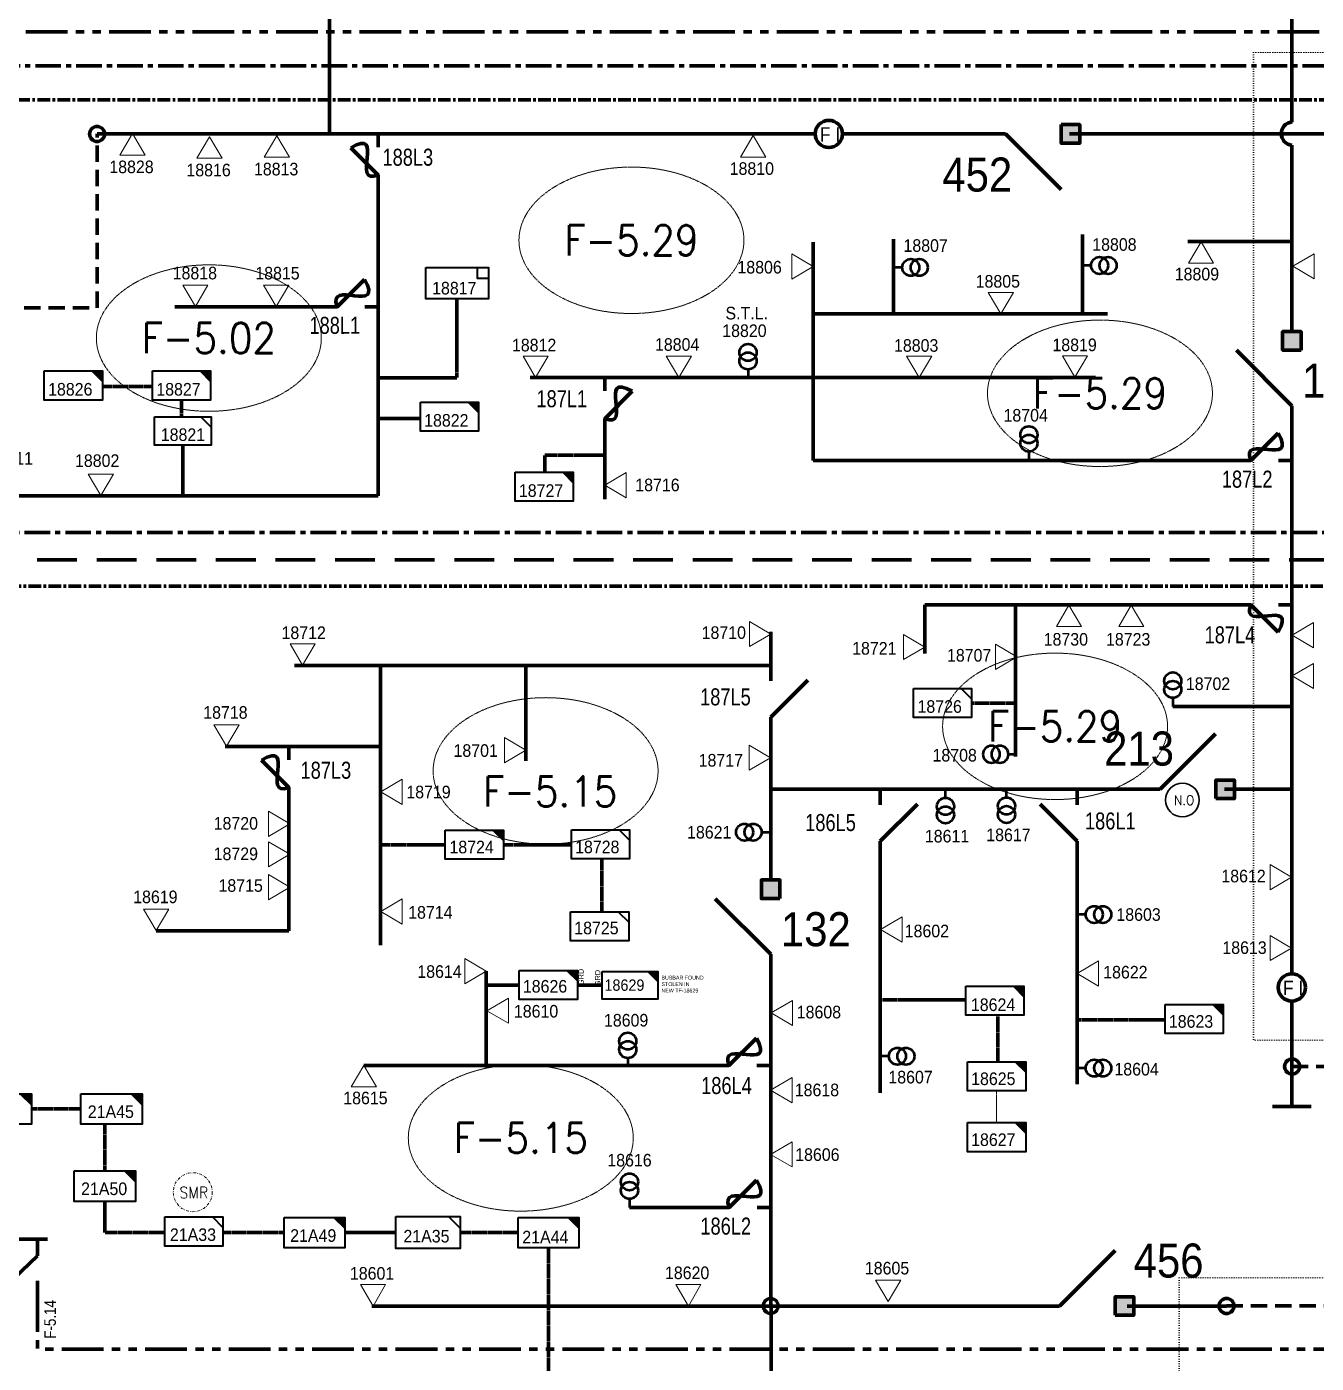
# Model space of a CAD drawing. Header units: metres. Extents: x 65984 to 144644, y -19036 to 23726.
# Drawn here: x 120820.7 to 121199.2, y 20753.5 to 21145.9 of the extents above; entities that cross this region are included whole.
import ezdxf
from ezdxf.enums import TextEntityAlignment as Align

# ---------------------------------------------------------------- set-up
doc = ezdxf.new("R2010")
doc.units = ezdxf.units.M
doc.header["$MEASUREMENT"] = 0
for name, pattern in [('( Center )', [2, 1.25, -0.25, 0.25, -0.25]), ('( Phantom )', [2.5, 1.25, -0.25, 0.25, -0.25, 0.25, -0.25]), ('DGN Style 1', [0.6, 0, -0.6]), ('DGN Style 3', [0.013877, 0, -0.013877]), ('DGN Style 4', [1.6, 0.8, -0.4, 0, -0.4]), ('HIDDEN2', [2381.25, 1587.5, -793.75])]:
    doc.linetypes.add(name, pattern=pattern)
doc.layers.get('0').update_dxf_attribs({"color": 95, "lineweight": 40})
for name, color, linetype, lineweight in [('ABS', 7, 'Continuous', 40), ('ABS NUMBER', 112, 'Continuous', 30), ('d_eos', 111, 'Continuous', 40), ('d_fco', 5, 'Continuous', 40), ('d_fco text', 95, 'Continuous', 40), ('d_grid line', 7, 'DGN Style 1', 0), ('d_oh branch', 94, 'Continuous', 40), ('d_switch', 95, 'Continuous', 40), ('d_tf', 1, 'Continuous', 40), ('d_tf no', 6, 'Continuous', 40), ('d_tf_200', 1, 'Continuous', 40), ('d_ug cable', 95, 'Continuous', 40), ('d_ug main line', 95, 'Continuous', 40), ('EARTH FAULT INDICATOR', 95, 'Continuous', 40), ('FDR  1  05', 172, 'Continuous', 40), ('FDR  1  16', 234, 'Continuous', 40), ('FDR  5  15', 59, 'Continuous', 40), ('fedr no', 95, 'Continuous', 40), ('O H MAIN FEEDER', 4, 'Continuous', 100), ('SW N O', 114, 'Continuous', 30)]:
    doc.layers.add(name, color=color, linetype=linetype, lineweight=lineweight)
doc.styles.add('NASKHF', font='naskhf.shx', dxfattribs={"height": 8})
doc.styles.add('Style-Andalus', font='andlso.ttf')
doc.styles.add('Style-Arial', font='arial.ttf')
doc.styles.add('Style-ENGINEERING', font='ENGINEERING.shx')
doc.styles.add('Style-msdefault', font='msdefault.shx')
doc.styles.add('Style-simplex', font='simplex.shx')
doc.styles.add('Style-STANDARD', font='STANDARD.shx')

# ---------------------------------------------------------------- blocks, each defined once
blk = doc.blocks.new('TF_8')
at = {"color": 0, "linetype": 'ByBlock', "lineweight": -2}
blk.add_line((6.3, 4.95), (9.9, 1.35), dxfattribs=at)
blk.add_3dface([(-10.1, 4.95), (9.9, 4.95), (9.9, -5.05), (-10.1, -5.05)], dxfattribs=at)
blk = doc.blocks.new('exist.us-1000kva')
at = {"color": 0, "linetype": 'ByBlock', "lineweight": -2, "flags": 128}
blk.add_lwpolyline([(39.99, 12.92), (32.8, 20), (40, 20)], close=True, dxfattribs=at)
at = {"color": 0, "linetype": 'ByBlock', "lineweight": -2, "extrusion": (0, 0, -1)}
blk.add_solid([(-39.99, 12.92), (-32.8, 20), (-40, 20)], dxfattribs=at)
at = {"color": 0, "linetype": 'ByBlock', "lineweight": -2, "xscale": 2, "yscale": 2}
blk.add_blockref('TF_8', (20.2, 10.1), dxfattribs=at)
blk = doc.blocks.new('TFU_41')
at = {"layer": 'd_tf_200', "color": 131, "linetype": 'Continuous', "lineweight": 53}
blk.add_line((0, 10), (0, 0), dxfattribs=at)
for centre in [(0, 30), (0, 20)]:
    blk.add_circle(centre, 10, dxfattribs=at)
blk = doc.blocks.new('TFU_10')
at = {"layer": 'd_tf_200', "color": 174, "linetype": 'Continuous', "lineweight": 53}
blk.add_line((0, 10), (0, 0), dxfattribs=at)
for centre in [(0, 30), (0, 20)]:
    blk.add_circle(centre, 10, dxfattribs=at)
blk = doc.blocks.new('TFU_40')
at = {"layer": 'd_tf_200', "color": 131, "linetype": 'Continuous', "lineweight": 53}
blk.add_line((0, 10), (0, 0), dxfattribs=at)
for centre in [(0, 30), (0, 20)]:
    blk.add_circle(centre, 10, dxfattribs=at)
blk = doc.blocks.new('ABS2_1_1')
at = {"color": 0, "linetype": 'ByBlock', "lineweight": -2, "ltscale": 500}
for q in [(-29900, 43500), (0, 0)]:
    blk.add_line((0, 13600), q, dxfattribs=at)
at = {"color": 0, "linetype": 'ByBlock', "lineweight": -2, "ltscale": 500, "flags": 128}
for points in [[(5000, 43600), (-5000, 43600), (-5000, 53600), (5000, 53600)], [(3791, 49653), (3791, 49653), (3791, 49653)]]:
    blk.add_lwpolyline(points, close=True, dxfattribs=at)
at = {"color": 0, "linetype": 'ByBlock', "lineweight": -2, "ltscale": 500}
for points in [[(5000, 43600), (-5000, 43600), (5000, 53600), (-5000, 53600)], [(3791, 49653), (3791, 49653), (3791, 49653)]]:
    blk.add_solid(points, dxfattribs=at)
blk = doc.blocks.new('*U743')
at = {"layer": 'd_fco', "color": 131, "linetype": 'Continuous', "lineweight": 100}
blk.add_line((-4.6, 4.21), (-10.13, 4.21), dxfattribs=at)
at = {"layer": 'd_fco', "color": 131, "linetype": 'Continuous', "lineweight": 100, "extrusion": (0, 0, -1), "flags": 128}
blk.add_lwpolyline([(-13.02, 4.21), (-7.07, 4.21), (4.4, -7.26)], dxfattribs=at)
at = {"layer": 'd_fco', "color": 131, "linetype": 'Continuous', "lineweight": 100}
blk.add_open_spline([(-4.4, -7.26), (-13, 7.69), (11.58, -7.67), (7.07, 4.21)], degree=3, dxfattribs=at)
blk = doc.blocks.new('*U744')
at = {"layer": 'd_fco', "color": 131, "linetype": 'Continuous', "lineweight": 100}
blk.add_line((-4.6, 4.21), (-10.13, 4.21), dxfattribs=at)
at = {"layer": 'd_fco', "color": 131, "linetype": 'Continuous', "lineweight": 100, "flags": 128}
blk.add_lwpolyline([(13.02, 4.21), (7.07, 4.21), (-4.4, -7.26)], dxfattribs=at)
at = {"layer": 'd_fco', "color": 131, "linetype": 'Continuous', "lineweight": 100}
blk.add_open_spline([(-4.4, -7.26), (-13, 7.69), (11.58, -7.67), (7.07, 4.21)], degree=3, dxfattribs=at)
blk = doc.blocks.new('*U745')
at = {"layer": 'ABS', "color": 7, "linetype": 'Continuous', "lineweight": 158, "ltscale": 0.188882}
for p, q in [((-8.01, -8.13), (8.28, 8.16)), ((-8.01, -8.13), (-15.41, -8.13)), ((15.4, -8.13), (7.99, -8.13))]:
    blk.add_line(p, q, dxfattribs=at)
blk = doc.blocks.new('*U682')
at = {"layer": 'd_fco', "color": 174, "linetype": 'Continuous', "lineweight": 100}
blk.add_line((-4.6, 4.21), (-10.13, 4.21), dxfattribs=at)
at = {"layer": 'd_fco', "color": 174, "linetype": 'Continuous', "lineweight": 100, "extrusion": (0, 0, -1), "flags": 128}
blk.add_lwpolyline([(-13.02, 4.21), (-7.07, 4.21), (4.4, -7.26)], dxfattribs=at)
at = {"layer": 'd_fco', "color": 174, "linetype": 'Continuous', "lineweight": 100}
blk.add_open_spline([(-4.4, -7.26), (-13, 7.69), (11.58, -7.67), (7.07, 4.21)], degree=3, dxfattribs=at)
blk = doc.blocks.new('TF3')
at = {"color": 0, "linetype": 'ByBlock', "lineweight": -2}
for p, q in [((11.3, 9), (18.3, 9)), ((18.3, 9), (18.3, 2))]:
    blk.add_line(p, q, dxfattribs=at)
at = {"color": 0, "linetype": 'ByBlock', "lineweight": -2, "flags": 128}
blk.add_lwpolyline([(18.3, 2), (11.3, 2), (11.3, 9)], dxfattribs=at)
at = {"color": 0, "linetype": 'ByBlock', "lineweight": -2}
blk.add_3dface([(-21.7, 9), (18.3, 9), (18.3, -11), (-21.7, -11)], dxfattribs=at)
blk = doc.blocks.new('*U746')
at = {"layer": 'd_fco', "color": 1, "linetype": 'Continuous', "lineweight": 100}
blk.add_line((-4.6, 4.21), (-10.13, 4.21), dxfattribs=at)
at = {"layer": 'd_fco', "color": 1, "linetype": 'Continuous', "lineweight": 100, "flags": 128}
blk.add_lwpolyline([(13.02, 4.21), (7.07, 4.21), (-4.4, -7.26)], dxfattribs=at)
at = {"layer": 'd_fco', "color": 1, "linetype": 'Continuous', "lineweight": 100}
blk.add_open_spline([(-4.4, -7.26), (-13, 7.69), (11.58, -7.67), (7.07, 4.21)], degree=3, dxfattribs=at)
blk = doc.blocks.new('*U906')
at = {"layer": 'EARTH FAULT INDICATOR', "color": 2, "linetype": 'Continuous', "lineweight": 100}
blk.add_circle((0.02, 0.13), 4, dxfattribs=at)
at = {"layer": 'EARTH FAULT INDICATOR', "color": 2, "lineweight": 140, "style": 'Style-Andalus', "width": 0.9}
blk.add_text('F I', height=4.234, dxfattribs=at).set_placement((-2.61, 2.11), align=Align.TOP_LEFT)
blk = doc.blocks.new('TRA1_176')
at = {"layer": 'd_tf', "color": 131, "linetype": 'Continuous', "lineweight": 0, "ltscale": 0.000164311, "extrusion": (0, 0, -1), "flags": 128}
blk.add_lwpolyline([(-10, -17), (0, 0), (10, -17)], close=True, dxfattribs=at)
blk = doc.blocks.new('TRA1_175')
at = {"layer": 'd_tf', "color": 131, "linetype": 'Continuous', "lineweight": 0, "ltscale": 0.000164311, "xscale": 1.000046566207833, "yscale": 1.000046566207833, "zscale": 1.000046566207833, "rotation": 180}
blk.add_blockref('TRA1_176', (0, 0), dxfattribs=at)
blk = doc.blocks.new('TRA1_184')
at = {"layer": 'd_tf', "color": 131, "linetype": 'Continuous', "lineweight": 0, "ltscale": 0.000164311, "flags": 128}
blk.add_lwpolyline([(10, -17), (0, 0), (-10, -17)], close=True, dxfattribs=at)
blk = doc.blocks.new('TRA1_183')
at = {"layer": 'd_tf', "color": 131, "linetype": 'Continuous', "lineweight": 0, "ltscale": 0.000164311, "xscale": 1.000046566207833, "yscale": 1.000046566207833, "zscale": 1.000046566207833, "rotation": 180}
blk.add_blockref('TRA1_184', (0, 0), dxfattribs=at)
blk = doc.blocks.new('TRA1_186')
at = {"layer": 'd_tf', "color": 131, "linetype": 'Continuous', "lineweight": 0, "ltscale": 0.000164244, "extrusion": (0, 0, -1), "flags": 128}
blk.add_lwpolyline([(-10, -17), (0, 0), (10, -17)], close=True, dxfattribs=at)
blk = doc.blocks.new('TRA1_185')
at = {"layer": 'd_tf', "color": 131, "linetype": 'Continuous', "lineweight": 0, "ltscale": 0.000164244, "xscale": 1.000046566207834, "yscale": 1.000046566207834, "zscale": 1.000046566207834, "rotation": 180}
blk.add_blockref('TRA1_186', (0, 0), dxfattribs=at)
blk = doc.blocks.new('TRA1_180')
at = {"layer": 'd_tf', "color": 131, "linetype": 'Continuous', "lineweight": 0, "ltscale": 0.000164244, "flags": 128}
blk.add_lwpolyline([(10, -17), (0, 0), (-10, -17)], close=True, dxfattribs=at)
blk = doc.blocks.new('TRA1_179')
at = {"layer": 'd_tf', "color": 131, "linetype": 'Continuous', "lineweight": 0, "ltscale": 0.000164244, "xscale": 1.000046566207834, "yscale": 1.000046566207834, "zscale": 1.000046566207834, "rotation": 180}
blk.add_blockref('TRA1_180', (0, 0), dxfattribs=at)
blk = doc.blocks.new('TRA1_188')
at = {"layer": 'd_tf', "color": 174, "linetype": 'Continuous', "lineweight": 0, "ltscale": 0.000164311, "extrusion": (0, 0, -1), "flags": 128}
blk.add_lwpolyline([(-10, -17), (0, 0), (10, -17)], close=True, dxfattribs=at)
blk = doc.blocks.new('TRA1_187')
at = {"layer": 'd_tf', "color": 174, "linetype": 'Continuous', "lineweight": 0, "ltscale": 0.000164311, "xscale": 1.000046566207833, "yscale": 1.000046566207833, "zscale": 1.000046566207833, "rotation": 180}
blk.add_blockref('TRA1_188', (0, 0), dxfattribs=at)
blk = doc.blocks.new('TRA1_190')
at = {"layer": 'd_tf', "color": 174, "linetype": 'Continuous', "lineweight": 0, "ltscale": 0.000164244, "flags": 128}
blk.add_lwpolyline([(10, -17), (0, 0), (-10, -17)], close=True, dxfattribs=at)
blk = doc.blocks.new('TRA1_189')
at = {"layer": 'd_tf', "color": 174, "linetype": 'Continuous', "lineweight": 0, "ltscale": 0.000164244, "xscale": 1.000046566207834, "yscale": 1.000046566207834, "zscale": 1.000046566207834, "rotation": 180}
blk.add_blockref('TRA1_190', (0, 0), dxfattribs=at)
blk = doc.blocks.new('TRA1_192')
at = {"layer": 'd_tf', "color": 174, "linetype": 'Continuous', "lineweight": 0, "ltscale": 0.000150064, "flags": 128}
blk.add_lwpolyline([(10.1, -17), (0.1, 0), (-9.9, -17)], close=True, dxfattribs=at)
blk = doc.blocks.new('TRA1_191')
at = {"layer": 'd_tf', "color": 174, "linetype": 'Continuous', "lineweight": 0, "ltscale": 0.000150064, "xscale": 1.000046566207833, "yscale": 1.000046566207833, "zscale": 1.000046566207833, "rotation": 180}
blk.add_blockref('TRA1_192', (0, 0), dxfattribs=at)
blk = doc.blocks.new('TRA1_194')
at = {"layer": 'd_tf', "color": 174, "linetype": 'Continuous', "lineweight": 0, "ltscale": 0.000150003, "flags": 128}
blk.add_lwpolyline([(10, -17), (0, 0), (-10, -17)], close=True, dxfattribs=at)
blk = doc.blocks.new('TRA1_193')
at = {"layer": 'd_tf', "color": 174, "linetype": 'Continuous', "lineweight": 0, "ltscale": 0.000150003, "xscale": 1.000046566207834, "yscale": 1.000046566207834, "zscale": 1.000046566207834, "rotation": 180}
blk.add_blockref('TRA1_194', (0, 0), dxfattribs=at)
blk = doc.blocks.new('TRA1_196')
at = {"layer": 'd_tf', "color": 1, "linetype": 'Continuous', "lineweight": 0, "ltscale": 0.000150064, "extrusion": (0, 0, -1), "flags": 128}
blk.add_lwpolyline([(-10, -17), (0, 0), (10, -17)], close=True, dxfattribs=at)
blk = doc.blocks.new('TRA1_195')
at = {"layer": 'd_tf', "color": 1, "linetype": 'Continuous', "lineweight": 0, "ltscale": 0.000150064, "xscale": 1.000046566207833, "yscale": 1.000046566207833, "zscale": 1.000046566207833, "rotation": 180}
blk.add_blockref('TRA1_196', (0, 0), dxfattribs=at)
blk = doc.blocks.new('*U3418')
at = {"layer": 'SW N O', "color": 3, "ltscale": 0.426762}
blk.add_circle((0, 0), 16.8, dxfattribs=at)
at = {"layer": 'SW N O', "color": 3, "style": 'Style-STANDARD'}
blk.add_text('N.O', height=9.6, dxfattribs=at).set_placement((1.7, -0.2), align=Align.MIDDLE_CENTER)

msp = doc.modelspace()

# ---------------------------------------------------------------- linework, layer by layer
at = {"layer": 'd_eos', "color": 7, "linetype": 'Continuous', "lineweight": 211, "ltscale": 0.625574}
for p, q in [((120826.77, 20789.93), (120794.38, 20789.93)), ((120823.77, 20789.56), (120823.77, 20785.01)), ((120823.77, 20785.01), (120816.91, 20778.35)), ((120823.77, 20777.71), (120823.77, 20774.94))]:
    msp.add_line(p, q, dxfattribs=at)
at = {"layer": 'd_grid line', "color": 7, "linetype": 'DGN Style 1', "lineweight": 0, "flags": 128}
for points in [[(121180.85, 21138.36), (121380.85, 21138.36), (121380.85, 20848.36), (121180.85, 20848.36)], [(121159.04, 20778.51), (121359.04, 20778.51), (121359.04, 20488.51), (121159.04, 20488.51)]]:
    msp.add_lwpolyline(points, close=True, dxfattribs=at)
at = {"layer": 'd_oh branch', "color": 1, "linetype": 'Continuous', "lineweight": 100}
for p, q in [((120909.57, 21214.44), (120909.57, 21114.44)), ((120923.79, 21098.78), (120923.79, 21008.17)), ((120908.73, 21063.71), (120864.09, 21063.71)), ((120923.79, 21008.17), (120808.29, 21008.17))]:
    msp.add_line(p, q, dxfattribs=at)
at = {"layer": 'd_oh branch', "color": 174, "linetype": 'Continuous', "lineweight": 100}
for p, q in [((121051.52, 21082.7), (121051.52, 21018.56)), ((121075.12, 21083.55), (121075.12, 21061.61)), ((121130.63, 21084.92), (121130.63, 21061.61)), ((121192.09, 21082.83), (121161.58, 21082.83)), ((121137.95, 21061.61), (121051.52, 21061.61)), ((120968.46, 21042.92), (121134.46, 21042.92)), ((120990.39, 21007.23), (120990.39, 21027.68)), ((121051.52, 21018.56), (121176.99, 21018.56)), ((121177, 20976.18), (121084.33, 20976.18)), ((121084.33, 20976.18), (121084.33, 20961.84)), ((121110.96, 20931.64), (121110.96, 20976.18)), ((121192.09, 20946.35), (121157.13, 20946.35)), ((121039.08, 20940.53), (121039.08, 20939.77)), ((120897.58, 20920.1), (120897.59, 20921.2))]:
    msp.add_line(p, q, dxfattribs=at)
at = {"layer": 'd_oh branch', "color": 131, "linetype": 'Continuous', "lineweight": 100}
for p, q in [((121039.08, 20958.82), (121039.08, 20968.23)), ((120899.3, 20958.38), (121039.08, 20958.38)), ((120924.5, 20958.38), (120924.5, 20876.21)), ((120967.17, 20958.38), (120967.17, 20930.33)), ((121039.08, 20921.83), (121039.08, 20940.53)), ((120924.5, 20934.54), (120878.88, 20934.54)), ((120897.59, 20921.2), (120897.59, 20880.42)), ((121071.25, 20902.65), (121071.25, 20832.87)), ((121129.06, 20903.7), (121129.06, 20835.45)), ((120858.62, 20880.42), (120897.59, 20880.42)), ((120955.55, 20840.32), (120955.55, 20868.61)), ((120919.61, 20840.91), (121022.67, 20840.92)), ((120997.62, 20799.23), (121023.31, 20799.23)), ((121039.17, 20770.27), (120922, 20770.27))]:
    msp.add_line(p, q, dxfattribs=at)
at = {"layer": 'd_ug cable', "color": 30, "linetype": 'DGN Style 3', "lineweight": 100}
for p, q in [((120842.88, 21040.29), (120857.57, 21040.29)), ((120866.11, 21036.3), (120866.11, 21031.35)), ((120866.49, 21023.05), (120866.49, 21008.02))]:
    msp.add_line(p, q, dxfattribs=at)
at = {"layer": 'd_ug cable', "color": 1, "linetype": 'DGN Style 3', "lineweight": 100}
msp.add_line((120936.19, 21042.86), (120923.79, 21042.86), dxfattribs=at)
at = {"layer": 'd_ug cable', "color": 174, "linetype": 'DGN Style 3', "lineweight": 100}
msp.add_line((121098.06, 20947.29), (121110.96, 20947.29), dxfattribs=at)
at = {"layer": 'd_ug cable', "color": 131, "linetype": 'DGN Style 3', "lineweight": 100}
msp.add_line((121129.07, 20854.35), (121154.85, 20854.35), dxfattribs=at)
at = {"layer": 'd_ug cable', "color": 120, "linetype": 'DGN Style 3', "lineweight": 0}
msp.add_line((121105.39, 20824.14), (121105.39, 20833.49), dxfattribs=at)
at = {"layer": 'd_ug cable', "color": 1, "linetype": 'HIDDEN2', "lineweight": 158, "ltscale": 0.003}
msp.add_lwpolyline([(120791.36, 21063.4), (120841.3, 21063.4), (120841.3, 21114.44)], dxfattribs=at)
at = {"layer": 'd_ug cable', "color": 1, "linetype": 'DGN Style 3', "lineweight": 100, "flags": 128}
for points in [[(120923.79, 21042.86), (120946.91, 21042.86), (120946.91, 21065.98)], [(120923.79, 21030.89), (120936.22, 21030.89)]]:
    msp.add_lwpolyline(points, dxfattribs=at)
at = {"layer": 'd_ug cable', "color": 174, "linetype": 'DGN Style 3', "lineweight": 100, "flags": 128}
msp.add_lwpolyline([(120972.74, 21015.09), (120972.74, 21020.1), (120990.39, 21020.1)], dxfattribs=at)
at = {"layer": 'd_ug cable', "color": 131, "linetype": 'DGN Style 3', "lineweight": 100, "flags": 128}
for points in [[(120924.5, 20905.69), (120943.53, 20905.69)], [(120960.71, 20905.69), (120980.59, 20905.69)], [(120989.46, 20901.51), (120989.46, 20886.01)], [(120955.55, 20864.46), (120965.26, 20864.53)], [(120982.34, 20864.53), (120989.64, 20864.51)], [(121071.25, 20860.17), (121096.37, 20860.17)], [(121105.72, 20855.64), (121105.72, 20842.03)], [(120836.56, 20828.13), (120822.01, 20828.13)], [(120843.59, 20809.99), (120843.59, 20823.63)], [(120861.15, 20791.86), (120843.59, 20791.86), (120843.59, 20801)], [(120896.22, 20791.86), (120878.22, 20791.86)], [(120929.01, 20791.86), (120914.01, 20791.86)], [(120964.98, 20791.86), (120947.87, 20791.86)], [(120973.88, 20787.41), (120973.88, 20617.44)]]:
    msp.add_lwpolyline(points, dxfattribs=at)
at = {"layer": 'd_ug cable', "color": 174, "linetype": 'HIDDEN2', "lineweight": 158, "ltscale": 0.003}
msp.add_lwpolyline([(121192.09, 20840.58), (121233.22, 20840.58), (121233.22, 20819.05)], dxfattribs=at)
at = {"layer": 'd_ug cable', "color": 131, "linetype": 'HIDDEN2', "lineweight": 158, "ltscale": 0.003}
msp.add_lwpolyline([(121172.92, 20770.29), (121220.89, 20770.29), (121220.89, 20788.79)], dxfattribs=at)
at = {"layer": 'd_ug cable', "color": 2, "linetype": 'DGN Style 4', "lineweight": 13}
msp.add_circle((120869.41, 20803.71), 5.73, dxfattribs=at)
at = {"layer": 'd_ug main line', "color": 55, "linetype": 'HIDDEN2', "lineweight": 140, "ltscale": 0.00735}
msp.add_line((120123.61, 20989.34), (121258.1, 20989.34), dxfattribs=at)
at = {"layer": 'd_ug main line', "color": 234, "linetype": '( Phantom )', "lineweight": 158, "ltscale": 9.8, "flags": 128}
msp.add_lwpolyline([(119497.34, 21144.44), (121250.47, 21144.44)], dxfattribs=at)
at = {"layer": 'd_ug main line', "color": 3, "linetype": '( Center )', "lineweight": 140, "ltscale": 2.94, "flags": 128}
msp.add_lwpolyline([(120446.36, 21107.93), (120446.36, 21124.44), (121251.65, 21124.44)], dxfattribs=at)
at = {"layer": 'd_ug main line', "color": 95, "linetype": '( Center )', "lineweight": 140, "ltscale": 2.94, "flags": 128}
msp.add_lwpolyline([(120150.02, 20653.22), (120272.41, 20653.22), (120272.42, 20981.65), (121208.23, 20981.65)], dxfattribs=at)
at = {"layer": 'd_ug main line', "color": 36, "linetype": '( Phantom )', "lineweight": 158, "ltscale": 9.8, "flags": 128}
msp.add_lwpolyline([(120823.77, 20774.94), (120823.77, 20757.62), (121272.9, 20757.62)], dxfattribs=at)
at = {"layer": 'FDR  1  16', "color": 211, "linetype": '( Center )', "lineweight": 140, "ltscale": 6, "flags": 128}
msp.add_lwpolyline([(120307.19, 21134.44), (121261.1, 21134.44)], dxfattribs=at)
at = {"layer": 'FDR  1  16', "color": 241, "linetype": '( Center )', "lineweight": 158, "ltscale": 6, "flags": 128}
msp.add_lwpolyline([(120662.14, 21019.57), (120662.14, 20997.42), (121271.9, 20997.42)], dxfattribs=at)
at = {"layer": 'FDR  5  15', "color": 174, "linetype": 'Continuous', "lineweight": 40}
msp.add_line((121105.66, 20922), (121039.08, 20922), dxfattribs=at)
at = {"layer": 'FDR  5  15', "color": 131, "linetype": 'Continuous', "lineweight": 40}
msp.add_line((121090.39, 20770.27), (121039.08, 20770.27), dxfattribs=at)
at = {"layer": 'fedr no', "color": 82, "linetype": 'DGN Style 3', "lineweight": 13, "true_color": 0x1dc70e}
for centre in [(120998.19, 21083.21), (120874.12, 21054.5), (121135.74, 21038.28), (121122.57, 20940.49), (120972.99, 20927.41), (120965.7, 20819.64)]:
    msp.add_ellipse(centre, major_axis=(33.02, 0), ratio=0.651175, dxfattribs=at)
at = {"layer": 'O H MAIN FEEDER', "color": 174, "lineweight": 211, "ltscale": 0.488306}
for p, q in [((121192.09, 21117.94), (121192.09, 21430.91)), ((121192.09, 21056.31), (121192.09, 21111.11)), ((121192.09, 20867.85), (121192.09, 21030.33)), ((121192.09, 20922), (121172.28, 20922)), ((121192.09, 20828.67), (121192.09, 20859.85)), ((121197.8, 20828.85), (121186.38, 20828.85))]:
    msp.add_line(p, q, dxfattribs=at)
at = {"layer": 'O H MAIN FEEDER', "color": 131, "lineweight": 211, "ltscale": 0.488306}
for p, q in [((121039.08, 20895.37), (121039.08, 20922)), ((121146.02, 20922), (121039.08, 20922)), ((121039.08, 20770.27), (121039.08, 20867.7)), ((121116.47, 20770.27), (121039.08, 20770.27)), ((121039.17, 20770.27), (121039.17, 20710.63)), ((121172.92, 20770.27), (121143.72, 20770.27))]:
    msp.add_line(p, q, dxfattribs=at)
at = {"layer": 'O H MAIN FEEDER', "color": 1, "lineweight": 211, "ltscale": 0.488306, "flags": 128}
for points in [[(120841.3, 21114.44), (121052.15, 21114.44)], [(121060.15, 21114.44), (121102.77, 21114.44)], [(121126.83, 21114.44), (121245.71, 21114.44)]]:
    msp.add_lwpolyline(points, dxfattribs=at)
at = {"layer": 'O H MAIN FEEDER', "color": 1, "lineweight": 211, "ltscale": 0.488306}
msp.add_circle((120841.3, 21114.43), 2.21, dxfattribs=at)
at = {"layer": 'O H MAIN FEEDER', "color": 174, "lineweight": 211, "ltscale": 0.488306}
msp.add_circle((121192.15, 20840.61), 2.21, dxfattribs=at)
at = {"layer": 'O H MAIN FEEDER', "color": 131, "lineweight": 211, "ltscale": 0.488306}
for centre in [(121039.08, 20770.29), (121172.92, 20770.29)]:
    msp.add_circle(centre, 2.21, dxfattribs=at)
at = {"layer": 'O H MAIN FEEDER', "color": 174, "lineweight": 211, "ltscale": 0.488306}
msp.add_arc((121192.39, 21114.53), 3.43, 95.0504, 264.9496, dxfattribs=at)

# ---------------------------------------------------------------- block references
at = {"layer": 'ABS', "color": 7, "linetype": 'Continuous', "lineweight": 211, "ltscale": 0.812883, "xscale": 0.0005446322480400587, "zscale": 0.000360672857092237}
for p, yscale, rotation in [((121100.62, 21114.44), -0.0005446322480400591, 90.00000000000021), ((121192.09, 21027.22), 0.0005446322480400587, 359.9999999999997), ((121146.02, 20922), 0.0005446322480400587, 269.9999999999998), ((121039.08, 20866.18), 0.0005446322480400587, 359.9999999999997), ((121116.47, 20770.27), 0.0005446322480400587, 269.9999999999998)]:
    msp.add_blockref('ABS2_1_1', p, dxfattribs=dict(at, yscale=yscale, rotation=rotation))
at = {"layer": 'ABS', "color": 7, "linetype": 'Continuous', "lineweight": 158, "ltscale": 0.188882, "extrusion": (0, 0, -1), "xscale": 0.6674257399709624, "yscale": 0.6674257399709624, "zscale": 0.6674257399709624, "rotation": 90.00000000000004}
for p in [(-121044.51, 20948.54), (-121076.68, 20912.14)]:
    msp.add_blockref('*U745', p, dxfattribs=at)
at = {"layer": 'ABS', "color": 7, "linetype": 'Continuous', "lineweight": 158, "ltscale": 0.188882, "xscale": 0.6674257399709624, "yscale": 0.6674257399709624, "zscale": 0.6674257399709624, "rotation": 90.00000000000001}
msp.add_blockref('*U745', (121123.64, 20912.14), dxfattribs=at)
at = {"layer": 'd_fco', "color": 1, "linetype": 'Continuous', "lineweight": 100, "xscale": 0.7000000000000002, "yscale": 0.7000000000000002, "zscale": 0.7000000000000002}
for p, rotation in [((120920.85, 21107.32), 270.035542137858), ((120916.73, 21066.66), 180.0355421378581)]:
    msp.add_blockref('*U746', p, dxfattribs=dict(at, rotation=rotation))
at = {"layer": 'd_fco', "color": 174, "linetype": 'Continuous', "lineweight": 100, "extrusion": (0, 0, -1), "xscale": 0.7000000000000001, "yscale": 0.7000000000000001, "zscale": 0.7000000000000001}
for p, rotation in [((-120993.34, 21035.78), 269.9644578622517), ((-121184.95, 20973.23), 359.9644578622516)]:
    msp.add_blockref('*U682', p, dxfattribs=dict(at, rotation=rotation))
at = {"layer": 'd_fco', "color": 174, "linetype": 'Continuous', "lineweight": 100, "xscale": 0.7000000000000001, "yscale": 0.7000000000000001, "zscale": 0.7000000000000001, "rotation": 179.9644578622516}
msp.add_blockref('*U682', (121184.95, 21021.51), dxfattribs=at)
at = {"layer": 'd_fco', "color": 131, "linetype": 'Continuous', "lineweight": 100, "xscale": 0.7000000000000001, "yscale": 0.7000000000000001, "zscale": 0.7000000000000001}
for name, p, rotation in [('*U744', (120894.64, 20927.48), 269.9644578622517), ('*U743', (121031.78, 20843.86), 179.9644578622516), ('*U743', (121031.84, 20802.18), 179.9644578622516)]:
    msp.add_blockref(name, p, dxfattribs=dict(at, rotation=rotation))
at = {"layer": 'd_tf', "color": 1, "linetype": 'Continuous', "lineweight": 0, "ltscale": 0.000150064, "xscale": 0.37, "yscale": 0.37, "zscale": 0.37}
for p, rotation in [((120851.7, 21114.54), 180), ((120894.1, 21113.86), 180), ((121033.91, 21113.95), 180), ((120874.33, 21113.61), 180), ((120842.4, 21008.27), 359.9999999999999)]:
    msp.add_blockref('TRA1_195', p, dxfattribs=dict(at, rotation=rotation))
at = {"layer": 'd_tf', "color": 174, "linetype": 'Continuous', "lineweight": 0, "ltscale": 0.000150064, "xscale": 0.37, "yscale": 0.37, "zscale": 0.37}
for p, rotation in [((121165.38, 21082.77), 180), ((121192.33, 21075.53), 269.9999999999999), ((120970.1, 21042.93), 359.9999999999999), ((121012.14, 21042.92), 359.9999999999999), ((121082.71, 21042.92), 359.9999999999999), ((121128.45, 21043), 359.9999999999999)]:
    msp.add_blockref('TRA1_191', p, dxfattribs=dict(at, rotation=rotation))
at = {"layer": 'd_tf', "color": 174, "linetype": 'Continuous', "lineweight": 0, "ltscale": 0.000150003, "xscale": 0.37, "yscale": 0.37, "zscale": 0.37, "rotation": 89.99999999999997}
msp.add_blockref('TRA1_193', (121051.53, 21075.49), dxfattribs=at)
at = {"layer": 'd_tf', "color": 1, "linetype": 'Continuous', "lineweight": 0, "ltscale": 0.000150064, "extrusion": (0, 0, -1), "xscale": 0.37, "yscale": 0.37, "zscale": 0.37, "rotation": 359.9999999999999}
for p in [(-120870.15, 21063.72), (-120893.91, 21063.72)]:
    msp.add_blockref('TRA1_195', p, dxfattribs=at)
at = {"layer": 'd_tf', "color": 174, "linetype": 'Continuous', "lineweight": 0, "ltscale": 0.000150064, "extrusion": (0, 0, -1), "xscale": 0.37, "yscale": 0.37, "zscale": 0.37, "rotation": 359.9999999999999}
msp.add_blockref('TRA1_191', (-121106.58, 21061.61), dxfattribs=at)
at = {"layer": 'd_tf', "color": 174, "linetype": 'Continuous', "lineweight": 0, "ltscale": 0.000150003, "extrusion": (0, 0, -1), "xscale": 0.37, "yscale": 0.37, "zscale": 0.37, "rotation": 89.99999999999997}
msp.add_blockref('TRA1_193', (-120990.38, 21011.3), dxfattribs=at)
at = {"layer": 'd_tf', "color": 174, "linetype": 'Continuous', "lineweight": 0, "ltscale": 0.000164311, "extrusion": (0, 0, -1), "xscale": 0.37, "yscale": 0.37, "zscale": 0.37}
for p, rotation in [((-121126.65, 20976.05), 180), ((-121144.95, 20976.05), 180), ((-121111.37, 20960.9), 269.9999999999999), ((-121192.02, 20896.22), 269.9999999999999), ((-121192.02, 20875.4), 269.9999999999999)]:
    msp.add_blockref('TRA1_187', p, dxfattribs=dict(at, rotation=rotation))
at = {"layer": 'd_tf', "color": 131, "linetype": 'Continuous', "lineweight": 0, "ltscale": 0.000164311, "extrusion": (0, 0, -1), "xscale": 0.37, "yscale": 0.37, "zscale": 0.37}
for name, p, rotation in [('TRA1_183', (-121039.11, 20967.6), 269.9999999989384), ('TRA1_175', (-121039.17, 20856.32), 89.99999999999997), ('TRA1_175', (-121073.57, 20771.6), 359.9999999999999)]:
    msp.add_blockref(name, p, dxfattribs=dict(at, rotation=rotation))
at = {"layer": 'd_tf', "color": 174, "linetype": 'Continuous', "lineweight": 0, "ltscale": 0.000164311, "xscale": 0.37, "yscale": 0.37, "zscale": 0.37, "rotation": 269.9999999999999}
for p in [(121192.16, 20967.25), (121192.16, 20955.28)]:
    msp.add_blockref('TRA1_187', p, dxfattribs=at)
at = {"layer": 'd_tf', "color": 131, "linetype": 'Continuous', "lineweight": 0, "ltscale": 0.000164311, "xscale": 0.37, "yscale": 0.37, "zscale": 0.37}
for name, p, rotation in [('TRA1_183', (120901.66, 20958.41), 359.9999999999999), ('TRA1_183', (120879.29, 20934.64), 359.9999999999999), ('TRA1_183', (120858.64, 20880.56), 359.9999999999999), ('TRA1_183', (121071.34, 20880.82), 269.9999999999999), ('TRA1_183', (121129.04, 20867.94), 269.9999999999999), ('TRA1_175', (120919.62, 20840.91), 180), ('TRA1_175', (121039.05, 20833.65), 269.9999999999999), ('TRA1_175', (121039.05, 20814.8), 269.9999999999999), ('TRA1_175', (120922.32, 20770.28), 359.9999999999999)]:
    msp.add_blockref(name, p, dxfattribs=dict(at, rotation=rotation))
at = {"layer": 'd_tf', "color": 174, "linetype": 'Continuous', "lineweight": 0, "ltscale": 0.000164244, "xscale": 0.37, "yscale": 0.37, "zscale": 0.37, "rotation": 89.99999999999997}
msp.add_blockref('TRA1_189', (121084.34, 20963.78), dxfattribs=at)
at = {"layer": 'd_tf', "color": 131, "linetype": 'Continuous', "lineweight": 0, "ltscale": 0.000164244, "xscale": 0.37, "yscale": 0.37, "zscale": 0.37}
for p, rotation in [((120967.22, 20933.51), 89.99999999999997), ((121039.05, 20931.28), 89.99999999999997), ((120924.6, 20921.26), 269.9999999999999), ((120897.94, 20911.87), 89.99999999999997), ((120897.94, 20902.91), 89.99999999999997), ((120897.94, 20893.25), 89.99999999999997)]:
    msp.add_blockref('TRA1_185', p, dxfattribs=dict(at, rotation=rotation))
at = {"layer": 'd_tf', "color": 131, "linetype": 'Continuous', "lineweight": 0, "ltscale": 0.000164244, "extrusion": (0, 0, -1), "xscale": 0.37, "yscale": 0.37, "zscale": 0.37}
for name, p, rotation in [('TRA1_185', (-120924.61, 20886.12), 89.99999999999997), ('TRA1_179', (-120955.56, 20868.61), 270), ('TRA1_179', (-120955.76, 20857), 89.99999999999997)]:
    msp.add_blockref(name, p, dxfattribs=dict(at, rotation=rotation))
at = {"layer": 'd_tf', "color": 131, "linetype": 'Continuous', "lineweight": 0, "ltscale": 0.000164311, "extrusion": (0, 0, -1), "xscale": 0.37, "yscale": 0.37, "zscale": 0.37}
msp.add_blockref('TRA1_175', (-121014.9, 20770.27), dxfattribs=at)
at = {"layer": 'd_tf_200', "color": 174, "linetype": 'Continuous', "lineweight": 53, "xscale": 0.25, "yscale": 0.25, "zscale": 0.25}
for p, rotation in [((121075.2, 21075.23), 269.9999999999998), ((121130.63, 21075.81), 269.9999999999998), ((121032.41, 21042.77), 359.9999999999998), ((121114.87, 21018.63), 359.9999999999998), ((121157.13, 20946.35), 359.9999999999999)]:
    msp.add_blockref('TFU_10', p, dxfattribs=dict(at, rotation=rotation))
at = {"layer": 'd_tf_200', "color": 174, "linetype": 'Continuous', "lineweight": 53, "extrusion": (0, 0, -1), "xscale": 0.25, "yscale": 0.25, "zscale": 0.25, "rotation": 269.9999999999998}
msp.add_blockref('TFU_10', (-121111.38, 20932.28), dxfattribs=at)
at = {"layer": 'd_tf_200', "color": 131, "linetype": 'Continuous', "lineweight": 53, "xscale": 0.25, "yscale": 0.25, "zscale": 0.25}
for name, p, rotation in [('TFU_41', (121090.39, 20922), 179.9999999999998), ('TFU_41', (121108.3, 20922.1), 179.9999999999998), ('TFU_41', (121038.91, 20909.4), 89.9999999999999), ('TFU_41', (121129.08, 20885.22), 269.9999999999998), ('TFU_40', (120997.1, 20840.56), 359.9999999999999), ('TFU_41', (121071.27, 20843.63), 269.9999999999998), ('TFU_41', (121129.08, 20840.14), 269.9999999999998), ('TFU_40', (120997.62, 20799.23), 359.9999999999999)]:
    msp.add_blockref(name, p, dxfattribs=dict(at, rotation=rotation))
at = {"layer": 'EARTH FAULT INDICATOR', "color": 2, "linetype": 'Continuous', "lineweight": 100}
for p in [(121056.13, 21114.3), (121192.07, 20863.71)]:
    msp.add_blockref('*U906', p, dxfattribs=at)
at = {"layer": 'FDR  1  05', "color": 1, "linetype": 'Continuous', "lineweight": 40, "rotation": 359.9999999999999}
for name, p, xscale, yscale, zscale in [('TF3', (120947.8, 21071.04), 0.4601254966831309, 0.4601254966831309, 0.1300771388769227), ('exist.us-1000kva', (120825.8, 21036.3), 0.4267622666565712, 0.4267622666565712, 0.4267622666565712), ('exist.us-1000kva', (120857.57, 21036.3), 0.4267622666565712, 0.4267622666565712, 0.4267622666565712), ('exist.us-1000kva', (120936.22, 21027.17), 0.4267622666565712, 0.4267622666565712, 0.4267622666565712), ('TF_8', (120866.57, 21027.24), 0.829671465110156, 0.829671465110156, 0.3456774359918224)]:
    msp.add_blockref(name, p, dxfattribs=dict(at, xscale=xscale, yscale=yscale, zscale=zscale))
at = {"layer": 'FDR  1  05', "color": 174, "linetype": 'Continuous', "lineweight": 40, "zscale": 0.4267622666565712, "rotation": 359.9999999999999}
for name, p, xscale, yscale in [('exist.us-1000kva', (120964.02, 21006.56), 0.4267622666565712, 0.4267622666565712), ('TF_8', (121089.61, 20947.38), 0.8535245333131425, 0.8535245333131425)]:
    msp.add_blockref(name, p, dxfattribs=dict(at, xscale=xscale, yscale=yscale))
at = {"layer": 'FDR  1  05', "color": 131, "linetype": 'Continuous', "lineweight": 40, "rotation": 359.9999999999999}
for name, p, xscale, yscale, zscale in [('exist.us-1000kva', (120943.54, 20901.5), 0.4267622666565712, 0.4267622666565712, 0.4267622666565712), ('TF_8', (120989.18, 20905.88), 0.8535245333131425, 0.8535245333131425, 0.4267622666565712), ('TF_8', (120988.93, 20881.79), 0.8535245333131425, 0.8535245333131425, 0.4267622666565712), ('exist.us-1000kva', (120965.26, 20860.26), 0.4267622666565712, 0.4267622666565712, 0.4267622666565712), ('exist.us-1000kva', (120989.64, 20860.4), 0.407434454337459, 0.407434454337459, 0.3840860399909141), ('exist.us-1000kva', (121096.36, 20855.64), 0.4267622666565712, 0.4267622666565712, 0.4267622666565712), ('exist.us-1000kva', (121154.85, 20850.32), 0.4267622666565712, 0.4267622666565712, 0.4267622666565712), ('exist.us-1000kva', (121096.86, 20833.49), 0.4267622666565712, 0.4267622666565712, 0.4267622666565712), ('exist.us-1000kva', (120804.02, 20823.63), 0.4496107823024544, 0.4496107823024544, 0.4267622666565712), ('exist.us-1000kva', (120836.56, 20823.63), 0.4496107823024544, 0.4496107823024544, 0.4267622666565712), ('exist.us-1000kva', (121096.86, 20815.6), 0.4267622666565712, 0.4267622666565712, 0.4267622666565712), ('exist.us-1000kva', (120834.6, 20801), 0.4496107823024544, 0.4496107823024544, 0.4267622666565712), ('exist.us-1000kva', (120896.22, 20787.41), 0.4447851549151297, 0.4447851549151297, 0.4267622666565712), ('TF_8', (120938.53, 20791.91), 0.943080740697557, 0.943080740697557, 0.4267622666565712), ('exist.us-1000kva', (120964.98, 20787.41), 0.4447851549151297, 0.4447851549151297, 0.4267622666565712)]:
    msp.add_blockref(name, p, dxfattribs=dict(at, xscale=xscale, yscale=yscale, zscale=zscale))
at = {"layer": 'FDR  1  05', "color": 2, "linetype": 'Continuous', "lineweight": 40, "xscale": 0.8535245333131425, "yscale": 0.8535245333131425, "zscale": 0.4267622666565712, "rotation": 359.9999999999999}
msp.add_blockref('TF_8', (120869.77, 20792.2), dxfattribs=at)
at = {"layer": 'SW N O', "color": 3, "xscale": 0.2950694635422144, "yscale": 0.2950694635422144, "zscale": 0.2950694635422144}
msp.add_blockref('*U3418', (121159.95, 20918.86), dxfattribs=at)

# ---------------------------------------------------------------- texts
at = {"layer": 'ABS NUMBER', "color": 7, "lineweight": 140, "style": 'Style-Arial', "width": 0.88}
for s, p in [('452', (121089.47, 21097.51)), ('117', (121195.07, 21036.96)), ('213', (121136.97, 20928.97)), ('132', (121042.07, 20875.92)), ('456', (121145.64, 20778.63))]:
    msp.add_text(s, height=10, dxfattribs=at).set_placement(p)
at = {"layer": 'd_fco text', "color": 1, "linetype": 'Continuous', "lineweight": 80, "style": 'Style-msdefault', "width": 0.8}
for s, p in [('188L3', (120925.1, 21105.09)), ('188L1', (120903.66, 21055.73))]:
    msp.add_text(s, height=5, rotation=0.0711, dxfattribs=at).set_placement(p)
at = {"layer": 'd_fco text', "color": 174, "linetype": 'Continuous', "lineweight": 80, "style": 'Style-msdefault', "width": 0.8}
msp.add_text('187L1', height=5, dxfattribs=at).set_placement((120985.17, 21034.18), align=Align.RIGHT)
for s, p in [('187L2', (121186.4, 21015.57)), ('187L4', (121181.34, 20969.85))]:
    msp.add_text(s, height=5, dxfattribs=at).set_placement(p, align=Align.TOP_RIGHT)
at = {"layer": 'd_fco text', "color": 131, "linetype": 'Continuous', "lineweight": 80, "style": 'Style-msdefault', "width": 0.8}
for s, p in [('187L5', (121033.22, 20951.64)), ('187L3', (120915.91, 20930.1)), ('186L4', (121033.53, 20837.52)), ('186L2', (121033.31, 20796.24))]:
    msp.add_text(s, height=5, dxfattribs=at).set_placement(p, align=Align.TOP_RIGHT)
for s, p in [('186L5', (121049.2, 20914.74)), ('186L1', (121131.34, 20915.21))]:
    msp.add_text(s, height=5, dxfattribs=at).set_placement(p, align=Align.TOP_LEFT)
at = {"layer": 'd_switch', "color": 36, "linetype": 'Continuous', "lineweight": 30, "style": 'Style-ENGINEERING', "width": 0.857143}
msp.add_text('F-5.14', height=3.43, rotation=89.9996, dxfattribs=at).set_placement((120825.78, 20760.67), align=Align.TOP_LEFT)
at = {"layer": 'd_tf no', "color": 1, "linetype": 'Continuous', "lineweight": 40, "style": 'Style-msdefault', "width": 0.945946}
for s, p in [('18828', (120844.9, 21106.62)), ('18813', (120887.37, 21105.97)), ('18810', (121027.03, 21106.12)), ('18816', (120867.53, 21105.69)), ('18818', (120863.5, 21075.44)), ('18815', (120887.76, 21075.41)), ('18817', (120939.67, 21071.01)), ('18826', (120826.92, 21041.31)), ('18827', (120858.69, 21041.31)), ('18822', (120937.33, 21032.19)), ('18821', (120860.01, 21027.98)), ('18811', (120809.48, 21021.02)), ('18802', (120834.82, 21020.36))]:
    msp.add_text(s, height=3.7, dxfattribs=at).set_placement(p, align=Align.TOP_LEFT)
at = {"layer": 'd_tf no', "color": 174, "linetype": 'Continuous', "lineweight": 40, "style": 'Style-msdefault', "width": 0.945946}
for s, p in [('18807', (121078.06, 21083.52)), ('18808', (121133.48, 21083.82)), ('18806', (121029.31, 21077.16)), ('18809', (121157.7, 21075.14)), ('18805', (121099.25, 21073.01)), ('S.T.L.', (121025.79, 21063.67)), ('18820', (121024.85, 21058.51)), ('18812', (120963.11, 21054.29)), ('18804', (121005.1, 21054.46)), ('18803', (121075.28, 21054.18)), ('18819', (121121.79, 21054.35)), ('18704', (121107.43, 21033.68)), ('18727', (120965.14, 21011.57)), ('18721', (121062.99, 20965.25)), ('18702', (121160.97, 20954.85)), ('18726', (121082.18, 20948.16))]:
    msp.add_text(s, height=3.7, dxfattribs=at).set_placement(p, align=Align.TOP_LEFT)
msp.add_text('18716', height=3.7, dxfattribs=at).set_placement((121012.33, 21009.53), align=Align.RIGHT)
at = {"layer": 'd_tf no', "color": 131, "linetype": 'Continuous', "lineweight": 40, "style": 'Style-msdefault', "width": 0.945946}
for s, height, p in [('18712', 3.7, (120895.46, 20969.83)), ('18718', 3.7, (120872.48, 20946.42)), ('18701', 3.7, (120945.95, 20935.23)), ('18717', 3.7, (121017.92, 20932.38)), ('18719', 3.7, (120932.1, 20923.05)), ('18720', 3.7, (120875.53, 20913.86)), ('18621', 3.7, (121014.52, 20911.25)), ('18611', 3.7, (121084.34, 20910.1)), ('18617', 3.7, (121102.36, 20910.47)), ('18724', 3.7, (120944.76, 20906.9)), ('18728', 3.7, (120981.65, 20906.93)), ('18729', 3.7, (120875.53, 20904.9)), ('18715', 3.7, (120876.95, 20895.6)), ('18619', 3.7, (120851.91, 20892.26)), ('18714', 3.7, (120932.64, 20887.71)), ('18603', 3.7, (121140.57, 20887.08)), ('18725', 3.7, (120981.4, 20883.13)), ('18602', 3.7, (121078.42, 20882.25)), ('18614', 3.7, (120935.32, 20870.34)), ('18622', 3.7, (121136.7, 20870.15)), ('18626', 3.7, (120966.31, 20866.01)), ('18629', 3.33, (120990.28, 20866.17)), ('18610', 3.7, (120963.68, 20858.68)), ('18624', 3.7, (121097.85, 20860.6)), ('18609', 3.7, (120990.12, 20856.04)), ('18608', 3.7, (121046.72, 20858.44)), ('18623', 3.7, (121155.97, 20855.69)), ('18607', 3.7, (121073.62, 20839.34)), ('18604', 3.7, (121139.99, 20841.67)), ('18618', 3.7, (121046.14, 20835.58)), ('18625', 3.7, (121097.92, 20838.86)), ('18615', 3.7, (120913.58, 20833.21)), ('21A45', 3.7, (120838.57, 20829.19)), ('18627', 3.7, (121097.92, 20820.97)), ('18606', 3.7, (121046.27, 20816.59)), ('18616', 3.7, (120991.11, 20814.95)), ('21A50', 3.7, (120836.61, 20806.56)), ('21A49', 3.7, (120898, 20792.82)), ('21A35', 3.7, (120931.24, 20792.63)), ('21A44', 3.7, (120966.14, 20792.36)), ('18601', 3.7, (120915.53, 20781.72)), ('18620', 3.7, (121008.03, 20781.88)), ('18605', 3.7, (121066.72, 20783.25))]:
    msp.add_text(s, height=height, dxfattribs=at).set_placement(p, align=Align.TOP_LEFT)
msp.add_text('18710', height=3.7, dxfattribs=at).set_placement((121031.81, 20969.86), align=Align.TOP_RIGHT)
at = {"layer": 'd_tf no', "color": 174, "linetype": 'Continuous', "lineweight": 40, "style": 'Style-msdefault', "width": 0.945946}
for s, p in [('18730', (121119.22, 20964.19)), ('18723', (121137.52, 20964.19))]:
    msp.add_text(s, height=3.7, dxfattribs=at).set_placement(p)
for s, p in [('18707', (121103.84, 20963.21)), ('18708', (121099.6, 20933.86)), ('18612', (121184.4, 20898.38)), ('18613', (121184.69, 20877.36))]:
    msp.add_text(s, height=3.7, dxfattribs=at).set_placement(p, align=Align.TOP_RIGHT)
at = {"layer": 'd_tf no', "color": 5, "linetype": 'Continuous', "lineweight": 40, "style": 'Style-msdefault', "width": 0.945946}
for p in [(120982.6, 20869.31), (120987.48, 20868.98)]:
    msp.add_text('GRD', height=1.571, rotation=90, dxfattribs=at).set_placement(p, align=Align.TOP_RIGHT)
at = {"layer": 'd_tf no', "color": 1, "linetype": 'Continuous', "lineweight": 13, "style": 'Style-simplex', "width": 0.909091}
msp.add_text('SMR', height=3.338, dxfattribs=at).set_placement((120869.7, 20803.6), align=Align.MIDDLE_CENTER)
at = {"layer": 'd_tf no', "color": 2, "linetype": 'Continuous', "lineweight": 40, "style": 'Style-msdefault', "width": 0.945946}
msp.add_text('21A33', height=3.7, dxfattribs=at).set_placement((120862.69, 20793.08), align=Align.TOP_LEFT)
at = {"layer": 'd_tf no', "color": 2, "linetype": 'Continuous', "lineweight": 0, "insert": (121006.99, 20867.26), "char_height": 1.1353, "attachment_point": 1, "style": 'NASKHF'}
msp.add_mtext('\\Fmsdefault;\\H1x;\\W0.945946;BUSBAR FOUND\\PSTOLEN IN \\PNEW TF-18629', dxfattribs=at)
at = {"layer": 'fedr no', "color": 6, "linetype": 'Continuous', "lineweight": 40, "char_height": 8.852, "attachment_point": 5, "style": 'Style-STANDARD'}
for s, insert in [('F-5.29', (120998.19, 21083.21)), ('F-5.02', (120874.12, 21054.5)), ('F-5.29', (121135.74, 21038.28)), ('F-5.29', (121122.57, 20940.49)), ('F-5.15', (120974.33, 20921.38)), ('F-5.15', (120965.7, 20819.64))]:
    msp.add_mtext(s, dxfattribs=dict(at, insert=insert))

doc.saveas('drawing.dxf')
